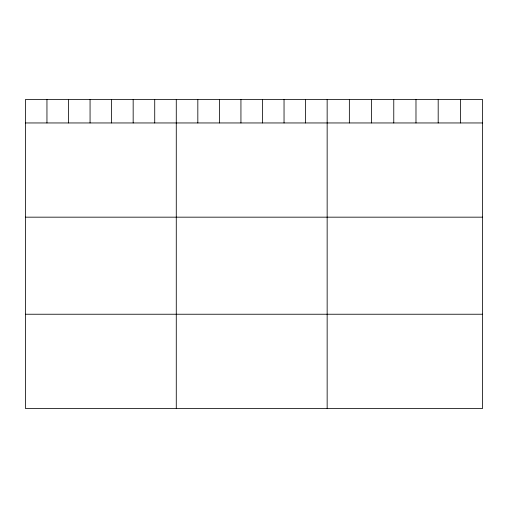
<?xml version="1.0" encoding="UTF-8"?>
<svg xmlns="http://www.w3.org/2000/svg" width="508" height="508" viewBox="0 0 508 508"><rect width="100%" height="100%" fill="white"/><g stroke="black" fill="none" stroke-linecap="round" stroke-linejoin="round"><path stroke-width="0.76" d="M482.6 122.955L482.6 408.451L25.4 408.451L25.4 99.549L482.6 99.549L482.6 122.955L25.4 122.955M25.4 217.17L482.6 217.17M25.4 314.236L482.6 314.236M460.394 99.549L460.394 122.955M438.188 99.549L438.188 122.955M415.982 99.549L415.982 122.955M393.77 99.549L393.77 122.955M371.564 99.549L371.564 122.955M349.358 99.549L349.358 122.955M327.152 99.549L327.152 408.451M305.6 99.549L305.6 122.955M284.042 99.549L284.042 122.955M262.49 99.549L262.49 122.955M240.938 99.549L240.938 122.955M219.386 99.549L219.386 122.955M197.828 99.549L197.828 122.955M176.276 99.549L176.276 408.451M154.724 99.549L154.724 122.955M133.166 99.549L133.166 122.955M111.614 99.549L111.614 122.955M90.062 99.549L90.062 122.955M68.51 99.549L68.51 122.955M46.952 99.549L46.952 122.955"/></g></svg>
